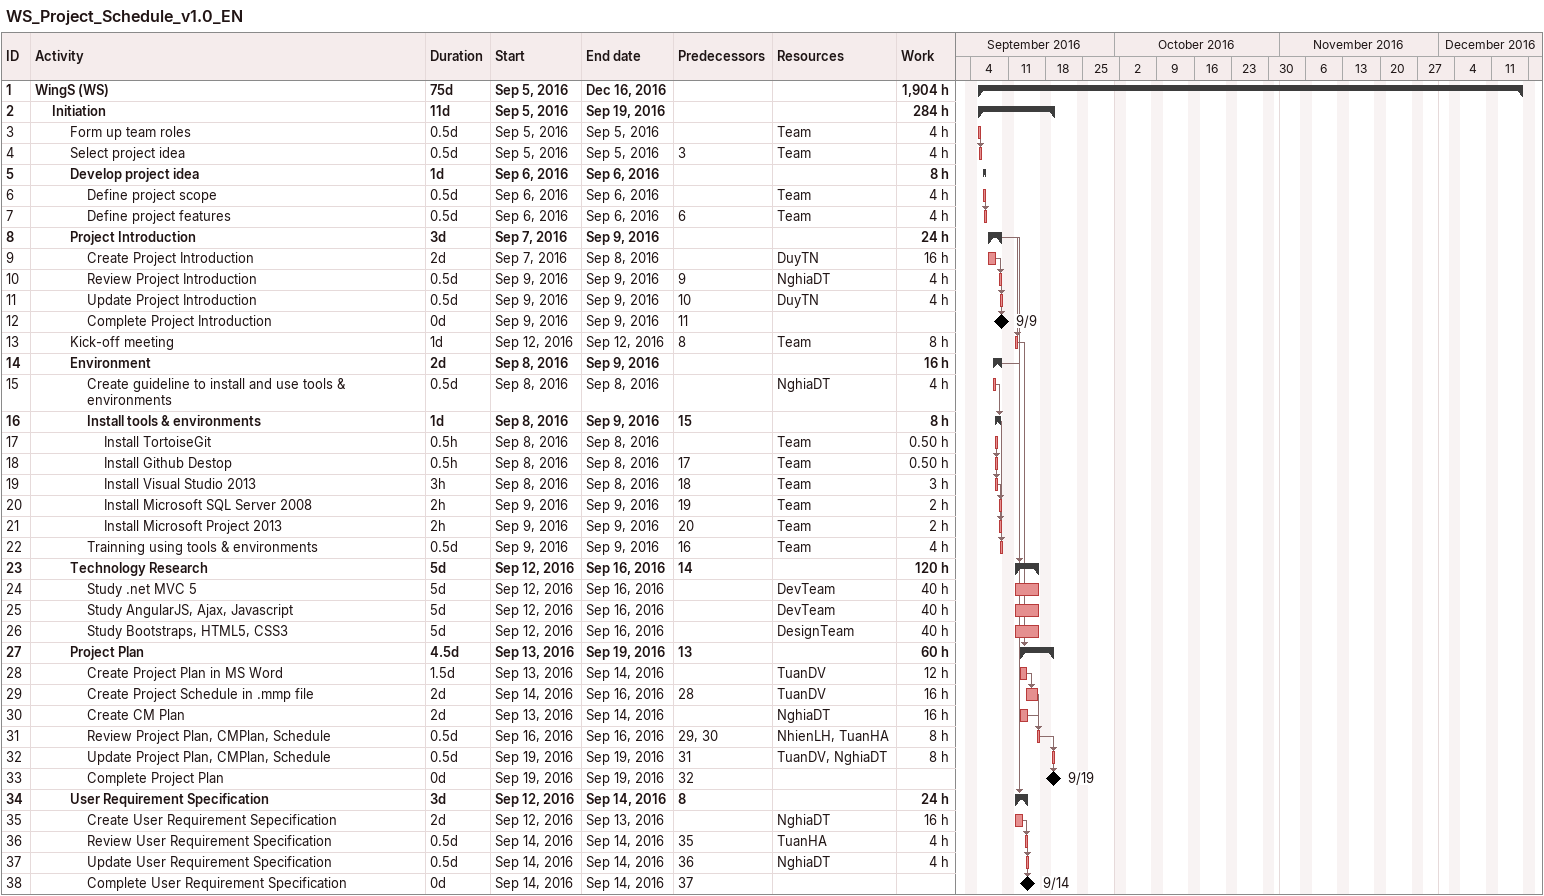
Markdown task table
WS_Project_Schedule_v1.0_EN

| ID | Level | Task | Duration | Start | Finish | Predecessors | Resources | Work (h) |
|---|---|---|---|---|---|---|---|---|
| 1 | 1 | **WingS (WS)** | 75d | 2016-09-05 | 2016-12-16 |  |  | 1904 |
| 2 | 2 | **Initiation** | 11d | 2016-09-05 | 2016-09-19 |  |  | 284 |
| 3 | 3 | Form up team roles | 0.5d | 2016-09-05 | 2016-09-05 |  | Team | 4 |
| 4 | 3 | Select project idea | 0.5d | 2016-09-05 | 2016-09-05 | 3 | Team | 4 |
| 5 | 3 | **Develop project idea** | 1d | 2016-09-06 | 2016-09-06 |  |  | 8 |
| 6 | 4 | Define project scope | 0.5d | 2016-09-06 | 2016-09-06 |  | Team | 4 |
| 7 | 4 | Define project features | 0.5d | 2016-09-06 | 2016-09-06 | 6 | Team | 4 |
| 8 | 3 | **Project Introduction** | 3d | 2016-09-07 | 2016-09-09 |  |  | 24 |
| 9 | 4 | Create Project Introduction | 2d | 2016-09-07 | 2016-09-08 |  | DuyTN | 16 |
| 10 | 4 | Review Project Introduction | 0.5d | 2016-09-09 | 2016-09-09 | 9 | NghiaDT | 4 |
| 11 | 4 | Update Project Introduction | 0.5d | 2016-09-09 | 2016-09-09 | 10 | DuyTN | 4 |
| 12 | 4 | Complete Project Introduction | 0d | 2016-09-09 | 2016-09-09 | 11 |  |  |
| 13 | 3 | Kick-off meeting | 1d | 2016-09-12 | 2016-09-12 | 8 | Team | 8 |
| 14 | 3 | **Environment** | 2d | 2016-09-08 | 2016-09-09 |  |  | 16 |
| 15 | 4 | Create guideline to install and use tools & environments | 0.5d | 2016-09-08 | 2016-09-08 |  | NghiaDT | 4 |
| 16 | 4 | **Install tools & environments** | 1d | 2016-09-08 | 2016-09-09 | 15 |  | 8 |
| 17 | 5 | Install TortoiseGit | 0.5h | 2016-09-08 | 2016-09-08 |  | Team | 0.50 |
| 18 | 5 | Install Github Destop | 0.5h | 2016-09-08 | 2016-09-08 | 17 | Team | 0.50 |
| 19 | 5 | Install Visual Studio 2013 | 3h | 2016-09-08 | 2016-09-08 | 18 | Team | 3 |
| 20 | 5 | Install Microsoft SQL Server 2008 | 2h | 2016-09-09 | 2016-09-09 | 19 | Team | 2 |
| 21 | 5 | Install Microsoft Project 2013 | 2h | 2016-09-09 | 2016-09-09 | 20 | Team | 2 |
| 22 | 4 | Trainning using tools & environments | 0.5d | 2016-09-09 | 2016-09-09 | 16 | Team | 4 |
| 23 | 3 | **Technology Research** | 5d | 2016-09-12 | 2016-09-16 | 14 |  | 120 |
| 24 | 4 | Study .net MVC 5 | 5d | 2016-09-12 | 2016-09-16 |  | DevTeam | 40 |
| 25 | 4 | Study AngularJS, Ajax, Javascript | 5d | 2016-09-12 | 2016-09-16 |  | DevTeam | 40 |
| 26 | 4 | Study Bootstraps, HTML5, CSS3 | 5d | 2016-09-12 | 2016-09-16 |  | DesignTeam | 40 |
| 27 | 3 | **Project Plan** | 4.5d | 2016-09-13 | 2016-09-19 | 13 |  | 60 |
| 28 | 4 | Create Project Plan in MS Word | 1.5d | 2016-09-13 | 2016-09-14 |  | TuanDV | 12 |
| 29 | 4 | Create Project Schedule in .mmp file | 2d | 2016-09-14 | 2016-09-16 | 28 | TuanDV | 16 |
| 30 | 4 | Create CM Plan | 2d | 2016-09-13 | 2016-09-14 |  | NghiaDT | 16 |
| 31 | 4 | Review Project Plan, CMPlan, Schedule | 0.5d | 2016-09-16 | 2016-09-16 | 29, 30 | NhienLH, TuanHA | 8 |
| 32 | 4 | Update Project Plan, CMPlan, Schedule | 0.5d | 2016-09-19 | 2016-09-19 | 31 | TuanDV, NghiaDT | 8 |
| 33 | 4 | Complete Project Plan | 0d | 2016-09-19 | 2016-09-19 | 32 |  |  |
| 34 | 3 | **User Requirement Specification** | 3d | 2016-09-12 | 2016-09-14 | 8 |  | 24 |
| 35 | 4 | Create User Requirement Sepecification | 2d | 2016-09-12 | 2016-09-13 |  | NghiaDT | 16 |
| 36 | 4 | Review User Requirement Specification | 0.5d | 2016-09-14 | 2016-09-14 | 35 | TuanHA | 4 |
| 37 | 4 | Update User Requirement Specification | 0.5d | 2016-09-14 | 2016-09-14 | 36 | NghiaDT | 4 |
| 38 | 4 | Complete User Requirement Specification | 0d | 2016-09-14 | 2016-09-14 | 37 |  |  |
